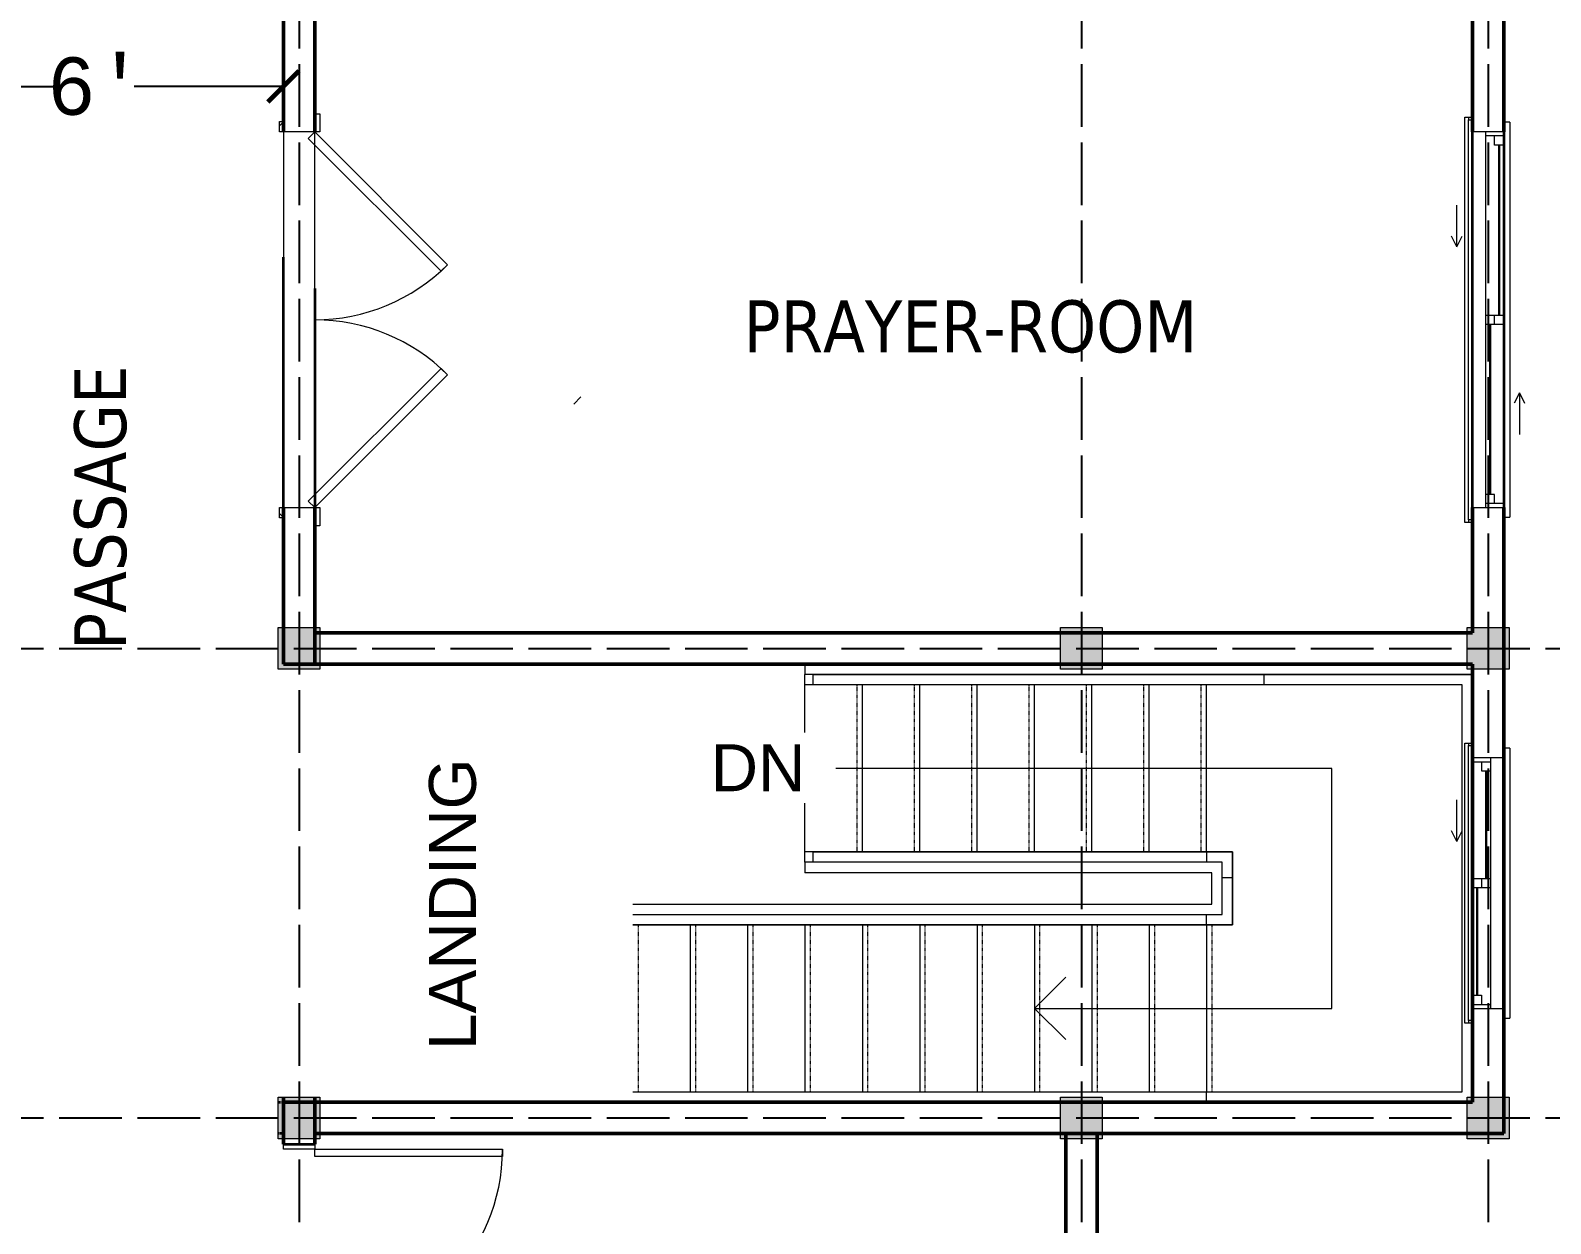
# Model space of a CAD drawing. Header units: inches. Extents: x 8351 to 42256, y 21052 to 33437.
# Drawn here: x 41758.7 to 42050.2, y 32831.5 to 33060.2 of the extents above; entities that cross this region are included whole.
import ezdxf

# ---------------------------------------------------------------- set-up
doc = ezdxf.new("R2010")
doc.units = ezdxf.units.IN
doc.header["$MEASUREMENT"] = 0
doc.linetypes.add('ACAD_ISO02W100', pattern=[15, 12, -3])
doc.linetypes.add('Overhead 1_16_', pattern=[0.101562, 0.0625, -0.039062])
for name, color, linetype, lineweight in [('A-COLS', 52, 'Continuous', 9), ('A-DIM', 7, 'Continuous', 25), ('A-DOOR', 10, 'Continuous', 13), ('A-DOOR-FRAM', 31, 'Continuous', 20), ('A-FLOR-HRAL', 11, 'Continuous', 9), ('A-GENM', 13, 'Continuous', 9), ('A-GLAZ', 160, 'Continuous', 13), ('A-TEXT', 7, 'Continuous', 25), ('A-WALL', 7, 'Continuous', 35), ('S-STRS', 14, 'Continuous', 9), ('S-STRS-ANNO', 31, 'Continuous', 9), ('S-STRS-IDEN', 24, 'Continuous', 9)]:
    doc.layers.add(name, color=color, linetype=linetype, lineweight=lineweight)
doc.layers.add('A-G-BEAM', color=8, linetype='ACAD_ISO02W100')
doc.styles.add('Arial', font='arial.ttf', dxfattribs={"height": 9})
doc.styles.add('PDF Tahoma', font='tahoma.ttf')
doc.styles.get("Standard").update_dxf_attribs({"font": 'consolab.ttf', "height": 11})
doc.dimstyles.get("Standard").update_dxf_attribs({"dimtxt": 11, "dimasz": 6, "dimexe": 6, "dimexo": 16, "dimgap": 0.09, "dimtad": 0, "dimdec": 0, "dimzin": 0, "dimdsep": 46, "dimlunit": 4, "dimtxsty": 'Standard', "dimblk": 'ARCHTICK', "dimcen": 0.09, "dimclrd": 256, "dimclre": 256, "dimclrt": 256, "dimadec": 0, "dimazin": 0, "dimtfac": 1, "dimtdec": 0, "dimtix": 1, "dimtofl": 0, "dimtmove": 0, "dimatfit": 2, "dimldrblk": 'ARCHTICK', "dimfxl": 1, "dimtolj": 1, "dimtzin": 0, "dimlwd": -1, "dimlwe": -1, "dimarcsym": 0})

# ---------------------------------------------------------------- blocks, each defined once
blk = doc.blocks.new('M_Window-Sliding-Double - 1500 x 1200mm-330903-D-FIRST-FLOOR')
at = {"layer": 'A-GLAZ'}
for q in [(16, 6.85), (16, 4.85), (22, 5.85)]:
    blk.add_line((14, 5.85), q, dxfattribs=at)
blk = doc.blocks.new('M_Trim-Window-Exterior-Flat - with Sill-330906-D-FIRST-FLOOR')
at = {"layer": 'A-GENM'}
for p, q in [((-481.86, 329.24), (-481.11, 329.24)), ((-481.86, 251.52), (-481.86, 329.24)), ((-481.11, 329.24), (-480.36, 329.24)), ((-481.11, 329.24), (-481.11, 328.74)), ((-481.11, 252.02), (-481.11, 328.74)), ((-481.11, 328.74), (-480.36, 328.74)), ((-481.11, 251.52), (-481.86, 251.52)), ((-481.11, 252.02), (-481.11, 251.52)), ((-480.36, 252.02), (-481.11, 252.02)), ((-480.36, 251.52), (-481.11, 251.52))]:
    blk.add_line(p, q, dxfattribs=at)
blk = doc.blocks.new('M_Trim-Window-Interior-Flat - Picture Frame-330907-D-FIRST-FLOOR')
at = {"layer": 'A-GENM'}
for p, q in [((-473.17, 328.24), (-474.36, 328.24)), ((-473.17, 328.24), (-473.17, 252.52)), ((-474.36, 252.52), (-473.17, 252.52))]:
    blk.add_line(p, q, dxfattribs=at)
blk = doc.blocks.new('M_Window-Sliding-Double - 1500 x 1200mm 3-331050-D-FIRST-FLOOR')
at = {"layer": 'A-GLAZ'}
for q in [(10, 6.85), (10, 4.85), (16, 5.85)]:
    blk.add_line((8, 5.85), q, dxfattribs=at)
blk = doc.blocks.new('M_Trim-Window-Exterior-Flat - with Sill-331053-D-FIRST-FLOOR')
at = {"layer": 'A-GENM'}
for p, q in [((-1.86, 281.24), (-1.11, 281.24)), ((-1.86, 227.52), (-1.86, 281.24)), ((-1.11, 281.24), (-0.36, 281.24)), ((-1.11, 281.24), (-1.11, 280.74)), ((-1.11, 228.02), (-1.11, 280.74)), ((-1.11, 280.74), (-0.36, 280.74)), ((-1.11, 227.52), (-1.86, 227.52)), ((-1.11, 228.02), (-1.11, 227.52)), ((-0.36, 228.02), (-1.11, 228.02)), ((-0.36, 227.52), (-1.11, 227.52))]:
    blk.add_line(p, q, dxfattribs=at)
blk = doc.blocks.new('M_Trim-Window-Interior-Flat - Picture Frame-331054-D-FIRST-FLOOR')
at = {"layer": 'A-GENM'}
for p, q in [((6.83, 280.24), (5.64, 280.24)), ((6.83, 280.24), (6.83, 228.52)), ((5.64, 228.52), (6.83, 228.52))]:
    blk.add_line(p, q, dxfattribs=at)
blk = doc.blocks.new('Top Rail Type - Top Rail_Internal_-335362-D-FIRST-FLOOR')
at = {"layer": 'A-FLOR-HRAL'}
for p, q in [((-126.78, 292.38), (-126.78, 294.38)), ((-126.78, 294.38), (-40.36, 294.38)), ((-40.36, 292.38), (-126.78, 292.38)), ((-40.36, 294.38), (-0.36, 294.38)), ((-40.36, 294.38), (-40.36, 292.38)), ((-2.36, 292.38), (-40.36, 292.38)), ((-2.36, 214.38), (-2.36, 292.38)), ((-161.36, 214.38), (-51.36, 214.38)), ((-51.36, 212.38), (-51.36, 214.38)), ((-51.36, 214.38), (-2.36, 214.38))]:
    blk.add_line(p, q, dxfattribs=at)
blk = doc.blocks.new('Top Rail Type - Top Rail_Internal_-V1-D-FIRST-FLOOR')
at = {"layer": 'A-FLOR-HRAL'}
for p, q in [((-128.36, 292.38), (-128.36, 294.38)), ((-40.36, 294.38), (-128.36, 294.38)), ((-40.36, 292.38), (-128.36, 292.38)), ((-0.36, 294.38), (-40.36, 294.38)), ((-2.36, 292.38), (-40.36, 292.38)), ((-2.36, 214.38), (-2.36, 292.38)), ((-161.36, 214.38), (-51.36, 214.38)), ((-51.36, 214.38), (-2.36, 214.38))]:
    blk.add_line(p, q, dxfattribs=at)
blk = doc.blocks.new('Top Rail Type - Top Rail_Internal_-335377-D-FIRST-FLOOR')
at = {"layer": 'A-FLOR-HRAL'}
for p, q in [((-126.78, 258.38), (-126.78, 260.38)), ((-126.78, 260.38), (-51.36, 260.38)), ((-51.36, 260.38), (-46.36, 260.38)), ((-51.36, 260.38), (-51.36, 258.38)), ((-46.36, 260.38), (-46.36, 255.38)), ((-51.36, 258.38), (-126.78, 258.38)), ((-48.36, 258.38), (-51.36, 258.38)), ((-48.36, 255.38), (-48.36, 258.38)), ((-48.36, 248.38), (-48.36, 255.38)), ((-46.36, 255.38), (-48.36, 255.38)), ((-46.36, 255.38), (-46.36, 246.38)), ((-161.36, 248.38), (-51.36, 248.38)), ((-51.36, 246.38), (-51.36, 248.38)), ((-51.36, 248.38), (-48.36, 248.38)), ((-51.36, 246.38), (-161.36, 246.38)), ((-46.36, 246.38), (-51.36, 246.38))]:
    blk.add_line(p, q, dxfattribs=at)
blk = doc.blocks.new('Top Rail Type - Top Rail_Internal_-V2-D-FIRST-FLOOR')
at = {"layer": 'A-FLOR-HRAL'}
for p, q in [((-128.36, 258.38), (-128.36, 260.38)), ((-51.36, 260.38), (-128.36, 260.38)), ((-46.36, 260.38), (-51.36, 260.38)), ((-46.36, 255.38), (-46.36, 260.38)), ((-51.36, 258.38), (-128.36, 258.38)), ((-48.36, 258.38), (-51.36, 258.38)), ((-48.36, 255.38), (-48.36, 258.38)), ((-48.36, 248.38), (-48.36, 255.38)), ((-46.36, 246.38), (-46.36, 255.38)), ((-161.36, 248.38), (-51.36, 248.38)), ((-51.36, 248.38), (-48.36, 248.38)), ((-161.36, 246.38), (-51.36, 246.38)), ((-51.36, 246.38), (-46.36, 246.38))]:
    blk.add_line(p, q, dxfattribs=at)
blk = doc.blocks.new('Double_8_lite_patio_door_5282 - 36x2_ x 80_ w_transom_-V4-D-FIRST-FLOOR')
at = {"layer": 'A-DOOR', "lineweight": 9}
h = blk.add_hatch(dxfattribs=at)
h.set_pattern_fill('FP_1', color=256, style=0, pattern_type=2)
h.set_pattern_definition([(135, (359.38, 225.356), (-8.48528, -8.48528), []), (225, (359.38, 225.356), (8.48528, -8.48528), [])])
h.paths.add_polyline_path([(35, -3.75), (35, -3), (33, -3), (33, -3.75)], flags=0)
h.paths.add_polyline_path([(-39, -3.75), (-39, -3), (-41, -3), (-41, -3.75)], flags=0)
at = {"layer": 'A-DOOR'}
for p, q in [((13.15, 52.67), (11.8, 54.03)), ((-42.5, 4), (-39, 4)), ((-42.5, 3), (-42.5, 4)), ((-39, 3), (-42.5, 3)), ((-39, 4), (-39, 3)), ((33, 3), (-39, 3)), ((-39, 3), (-39, -3)), ((33, 4), (36.5, 4)), ((33, 3), (33, 4)), ((33, -3), (33, 3)), ((36.5, 3), (33, 3)), ((36.5, 4), (36.5, 3)), ((-41, -3), (-39, -3)), ((-41, -3.75), (-41, -3)), ((-39, -3.75), (-41, -3.75)), ((-39, -3), (33, -3)), ((-39, -3), (-39, -3.75)), ((33, -3), (35, -3)), ((33, -3.75), (33, -3)), ((35, -3.75), (33, -3.75)), ((35, -3), (35, -3.75))]:
    blk.add_line(p, q, dxfattribs=at)
at = {"layer": 'A-DOOR', "lineweight": 20}
for p, q in [((-39, 3), (-13.54, 28.46)), ((-12.31, 27.22), (-37.76, 1.76)), ((-13.54, 28.46), (-12.31, 27.22)), ((7.54, 28.46), (6.31, 27.22)), ((6.31, 27.22), (31.76, 1.76)), ((33, 3), (7.54, 28.46)), ((-37.76, 1.76), (-39, 3)), ((31.76, 1.76), (33, 3))]:
    blk.add_line(p, q, dxfattribs=at)
for centre, start, end in [((-39, 3), 0, 45), ((33, 3), 135, 180)]:
    blk.add_arc(centre, 36, start, end, dxfattribs=at)
at = {"layer": 'A-DOOR-FRAM'}
blk.add_line((36.5, -3), (33, -3), dxfattribs=at)
blk = doc.blocks.new('M_Window-Sliding-Double - 1500 x 1200mm 8-340021-D-FIRST-FLOOR')
at = {"layer": 'A-GLAZ'}
for p, q in [((14, 5.85), (16, 6.85)), ((14, 5.85), (16, 4.85)), ((14, 5.85), (22, 5.85)), ((36, 2.85), (-36, 2.85)), ((-36, -3.15), (36, -3.15))]:
    blk.add_line(p, q, dxfattribs=at)
at = {"layer": 'A-GLAZ', "lineweight": 20}
for p, q in [((-36, 2.85), (-36, -3.15)), ((-36, 2.85), (-33.5, 2.85)), ((-35.25, 2.85), (-35.25, -0.65)), ((-33.5, 1.1), (-35.25, 1.1)), ((-33.5, 2.85), (-33.5, 1.1)), ((-0.875, -0.65), (-0.875, 2.85)), ((-0.875, 2.85), (0.875, 2.85)), ((0.875, 1.1), (-0.875, 1.1)), ((0.875, 2.85), (0.875, -0.65)), ((33.5, 1.1), (33.5, -0.65)), ((35.25, 1.1), (33.5, 1.1)), ((35.25, 2.85), (36, 2.85)), ((35.25, 2.85), (35.25, -0.65)), ((36, -3.15), (36, 2.85)), ((-36, -0.65), (-35.25, -0.65)), ((-0.875, -0.65), (0.875, -0.65)), ((33.5, -0.65), (36, -0.65))]:
    blk.add_line(p, q, dxfattribs=at)
at = {"layer": 'A-GLAZ', "lineweight": 9}
for p, q in [((-33.5, 2.85), (-0.875, 2.85)), ((0.875, 2.85), (35.25, 2.85)), ((-35.25, -0.65), (-0.875, -0.65)), ((0.875, -0.65), (33.5, -0.65))]:
    blk.add_line(p, q, dxfattribs=at)
at = {"layer": 'A-GLAZ', "lineweight": 30}
for p, q in [((-33.5, 1.975), (-0.875, 1.975)), ((0.875, 0.225), (33.5, 0.225))]:
    blk.add_line(p, q, dxfattribs=at)
blk = doc.blocks.new('M_Window-Sliding-Double - 1500 x 1200mm 3-331050-B-FLOOR-PLAN')
at = {"layer": 'A-GLAZ'}
for p, q in [((8, 5.85), (10, 6.85)), ((8, 5.85), (10, 4.85)), ((8, 5.85), (16, 5.85)), ((24, 2.85), (-24, 2.85)), ((-24, -3.15), (24, -3.15))]:
    blk.add_line(p, q, dxfattribs=at)
at = {"layer": 'A-GLAZ', "lineweight": 20}
for p, q in [((-24, 2.85), (-24, -3.15)), ((-24, 2.85), (-21.5, 2.85)), ((-23.25, 2.85), (-23.25, -0.65)), ((-21.5, 1.1), (-23.25, 1.1)), ((-21.5, 2.85), (-21.5, 1.1)), ((-0.875, -0.65), (-0.875, 2.85)), ((-0.875, 2.85), (0.875, 2.85)), ((0.875, 1.1), (-0.875, 1.1)), ((0.875, 2.85), (0.875, -0.65)), ((21.5, 1.1), (21.5, -0.65)), ((23.25, 1.1), (21.5, 1.1)), ((23.25, 2.85), (24, 2.85)), ((23.25, 2.85), (23.25, -0.65)), ((24, -3.15), (24, 2.85)), ((-24, -0.65), (-23.25, -0.65)), ((-0.875, -0.65), (0.875, -0.65)), ((21.5, -0.65), (24, -0.65))]:
    blk.add_line(p, q, dxfattribs=at)
at = {"layer": 'A-GLAZ', "lineweight": 9}
for p, q in [((-21.5, 2.85), (-0.875, 2.85)), ((0.875, 2.85), (23.25, 2.85)), ((-23.25, -0.65), (-0.875, -0.65)), ((0.875, -0.65), (21.5, -0.65))]:
    blk.add_line(p, q, dxfattribs=at)
at = {"layer": 'A-GLAZ', "lineweight": 30}
for p, q in [((-21.5, 1.975), (-0.875, 1.975)), ((0.875, 0.225), (21.5, 0.225))]:
    blk.add_line(p, q, dxfattribs=at)
blk = doc.blocks.new('M_Door-Interior-Single-3_Panel_Vert-Wood - M_Door-Interior-Single-3_Panel_Vert-Wood-325323-B-FLOOR-PLAN')
at = {"layer": 'A-DOOR', "lineweight": 20}
for p, q in [((16.62, -2.88), (18, -2.88)), ((16.62, -38.88), (16.62, -2.88)), ((18, -2.88), (18, -38.88)), ((18, -38.88), (16.62, -38.88))]:
    blk.add_line(p, q, dxfattribs=at)
at = {"layer": 'A-DOOR', "lineweight": 9}
blk.add_arc((18, -2.88), 36, 180, 270, dxfattribs=at)
at = {"layer": 'A-DOOR-FRAM'}
for p, q in [((-18.98, 3.13), (-18, 3.13)), ((-18.98, -2.88), (-18.98, 3.13)), ((-18, 3.13), (-18, -2.88)), ((18, 3.13), (18.98, 3.13)), ((18, -2.88), (18, 3.13)), ((18.98, 3.13), (18.98, -2.88)), ((-18, -2.88), (-18.98, -2.88)), ((18.98, -2.88), (18, -2.88))]:
    blk.add_line(p, q, dxfattribs=at)
blk = doc.blocks.new('_ArchTick')
at = {"color": 0, "linetype": 'ByBlock', "const_width": 0.15}
blk.add_lwpolyline([(-0.5, -0.5), (0.5, 0.5)], dxfattribs=at)
blk = doc.blocks.new('*D170')
at = {"layer": 'A-DIM', "transparency": 16777216}
for p, q in [((42057.2, 33118.72), (42095.2, 33118.72)), ((42089.2, 33118.72), (42089.2, 33102.13)), ((42089.2, 33040.72), (42089.2, 33057.3)), ((42057.2, 33040.72), (42095.2, 33040.72))]:
    blk.add_line(p, q, dxfattribs=at)
at = {"layer": 'Defpoints', "color": 0, "transparency": 16777216}
for p in [(42041.2, 33118.72), (42041.2, 33040.72), (42089.2, 33040.72)]:
    blk.add_point(p, dxfattribs=at)
at = {"layer": 'A-DIM', "transparency": 16777216, "xscale": 6, "yscale": 6, "zscale": 6}
for p, rotation in [((42089.2, 33118.72), 90), ((42089.2, 33040.72), 270)]:
    blk.add_blockref('_ArchTick', p, dxfattribs=dict(at, rotation=rotation))
at = {"layer": 'A-DIM', "transparency": 16777216, "insert": (42089.2, 33079.72), "char_height": 11, "attachment_point": 5, "rotation": 90}
blk.add_mtext('\\A1;6\'-6"', dxfattribs=at)
blk = doc.blocks.new('*D171')
at = {"layer": 'A-DIM', "transparency": 16777216}
for p, q in [((42057.2, 33040.72), (42095.2, 33040.72)), ((42089.2, 33040.72), (42089.2, 33012.08)), ((42089.2, 32968.72), (42089.2, 32997.36)), ((42057.2, 32968.72), (42095.2, 32968.72))]:
    blk.add_line(p, q, dxfattribs=at)
at = {"layer": 'Defpoints', "color": 0, "transparency": 16777216}
for p in [(42041.2, 33040.72), (42041.2, 32968.72), (42089.2, 32968.72)]:
    blk.add_point(p, dxfattribs=at)
at = {"layer": 'A-DIM', "transparency": 16777216, "xscale": 6, "yscale": 6, "zscale": 6}
for p, rotation in [((42089.2, 33040.72), 90), ((42089.2, 32968.72), 270)]:
    blk.add_blockref('_ArchTick', p, dxfattribs=dict(at, rotation=rotation))
at = {"layer": 'A-DIM', "transparency": 16777216, "insert": (42089.2, 33004.72), "char_height": 11, "attachment_point": 5, "rotation": 90}
blk.add_mtext("\\A1;6'", dxfattribs=at)
blk = doc.blocks.new('*D172')
at = {"layer": 'A-DIM', "transparency": 16777216}
for p, q in [((42057.2, 32968.72), (42095.2, 32968.72)), ((42089.2, 32968.72), (42089.2, 32952.33)), ((42089.2, 32920.72), (42089.2, 32937.11)), ((42057.2, 32920.72), (42095.2, 32920.72))]:
    blk.add_line(p, q, dxfattribs=at)
at = {"layer": 'Defpoints', "color": 0, "transparency": 16777216}
for p in [(42041.2, 32968.72), (42041.2, 32920.72), (42089.2, 32920.72)]:
    blk.add_point(p, dxfattribs=at)
at = {"layer": 'A-DIM', "transparency": 16777216, "xscale": 6, "yscale": 6, "zscale": 6}
for p, rotation in [((42089.2, 32968.72), 90), ((42089.2, 32920.72), 270)]:
    blk.add_blockref('_ArchTick', p, dxfattribs=dict(at, rotation=rotation))
at = {"layer": 'A-DIM', "transparency": 16777216, "insert": (42089.2, 32944.72), "char_height": 11, "attachment_point": 5, "rotation": 90}
blk.add_mtext("\\A1;4'", dxfattribs=at)
blk = doc.blocks.new('*D173')
at = {"layer": 'A-DIM', "transparency": 16777216}
for p, q in [((42057.2, 32920.72), (42095.2, 32920.72)), ((42089.2, 32920.72), (42089.2, 32904.33)), ((42089.2, 32872.72), (42089.2, 32889.11)), ((42057.2, 32872.72), (42095.2, 32872.72))]:
    blk.add_line(p, q, dxfattribs=at)
at = {"layer": 'Defpoints', "color": 0, "transparency": 16777216}
for p in [(42041.2, 32920.72), (42041.2, 32872.72), (42089.2, 32872.72)]:
    blk.add_point(p, dxfattribs=at)
at = {"layer": 'A-DIM', "transparency": 16777216, "xscale": 6, "yscale": 6, "zscale": 6}
for p, rotation in [((42089.2, 32920.72), 90), ((42089.2, 32872.72), 270)]:
    blk.add_blockref('_ArchTick', p, dxfattribs=dict(at, rotation=rotation))
at = {"layer": 'A-DIM', "transparency": 16777216, "insert": (42089.2, 32896.72), "char_height": 11, "attachment_point": 5, "rotation": 90}
blk.add_mtext("\\A1;4'", dxfattribs=at)
blk = doc.blocks.new('*D174')
at = {"layer": 'A-DIM', "transparency": 16777216}
for p, q in [((42057.2, 32872.72), (42095.2, 32872.72)), ((42089.2, 32872.72), (42089.2, 32858.63)), ((42089.2, 32799.72), (42089.2, 32813.8)), ((41979.2, 32799.72), (42095.2, 32799.72))]:
    blk.add_line(p, q, dxfattribs=at)
at = {"layer": 'Defpoints', "color": 0, "transparency": 16777216}
for p in [(42041.2, 32872.72), (41963.2, 32799.72), (42089.2, 32799.72)]:
    blk.add_point(p, dxfattribs=at)
at = {"layer": 'A-DIM', "transparency": 16777216, "xscale": 6, "yscale": 6, "zscale": 6}
for p, rotation in [((42089.2, 32872.72), 90), ((42089.2, 32799.72), 270)]:
    blk.add_blockref('_ArchTick', p, dxfattribs=dict(at, rotation=rotation))
at = {"layer": 'A-DIM', "transparency": 16777216, "insert": (42089.2, 32836.22), "char_height": 11, "attachment_point": 5, "rotation": 90}
blk.add_mtext('\\A1;6\'-1"', dxfattribs=at)
blk = doc.blocks.new('*D179')
at = {"layer": 'A-DIM', "transparency": 16777216}
for p, q in [((41735.2, 33053.72), (41735.2, 33055.44)), ((41807.2, 33053.72), (41807.2, 33055.44)), ((41735.2, 33049.44), (41763.84, 33049.44)), ((41807.2, 33049.44), (41778.56, 33049.44))]:
    blk.add_line(p, q, dxfattribs=at)
at = {"layer": 'Defpoints', "color": 0, "transparency": 16777216}
for p in [(41807.2, 33049.44), (41735.2, 33037.72), (41807.2, 33037.72)]:
    blk.add_point(p, dxfattribs=at)
at = {"layer": 'A-DIM', "transparency": 16777216, "xscale": 6, "yscale": 6, "zscale": 6, "rotation": 180}
blk.add_blockref('_ArchTick', (41735.2, 33049.44), dxfattribs=at)
at = {"layer": 'A-DIM', "transparency": 16777216, "xscale": 6, "yscale": 6, "zscale": 6}
blk.add_blockref('_ArchTick', (41807.2, 33049.44), dxfattribs=at)
at = {"layer": 'A-DIM', "transparency": 16777216, "insert": (41771.2, 33049.44), "char_height": 11, "attachment_point": 5}
blk.add_mtext("\\A1;6'", dxfattribs=at)

msp = doc.modelspace()

# ---------------------------------------------------------------- hatches: boundary and pattern name
at = {"layer": 'A-COLS'}
h = msp.add_hatch(color=1, dxfattribs=at)
h.dxf.hatch_style = 1
h.paths.add_polyline_path([(41814.2, 32937.72), (41814.2, 32945.72), (41806.2, 32945.72), (41806.2, 32937.72)])
h = msp.add_hatch(color=1, dxfattribs=at)
h.dxf.hatch_style = 1
h.paths.add_polyline_path([(41964.2, 32937.72), (41964.2, 32945.72), (41956.2, 32945.72), (41956.2, 32937.72)])
h = msp.add_hatch(color=1, dxfattribs=at)
h.dxf.hatch_style = 1
h.paths.add_polyline_path([(42042.2, 32937.72), (42042.2, 32945.72), (42034.2, 32945.72), (42034.2, 32937.72)])
h = msp.add_hatch(color=1, dxfattribs=at)
h.dxf.hatch_style = 1
h.paths.add_polyline_path([(41814.2, 32847.72), (41814.2, 32855.72), (41806.2, 32855.72), (41806.2, 32847.72)])
h = msp.add_hatch(color=1, dxfattribs=at)
h.dxf.hatch_style = 1
h.paths.add_polyline_path([(41964.2, 32847.72), (41964.2, 32855.72), (41956.2, 32855.72), (41956.2, 32847.72)])
h = msp.add_hatch(color=1, dxfattribs=at)
h.dxf.hatch_style = 1
h.paths.add_polyline_path([(42042.2, 32847.72), (42042.2, 32855.72), (42034.2, 32855.72), (42034.2, 32847.72)])

# ---------------------------------------------------------------- linework, layer by layer
at = {"layer": 'A-COLS', "color": 7}
for points in [[(41806.2, 32945.72), (41814.2, 32945.72), (41814.2, 32937.72), (41806.2, 32937.72)], [(41956.2, 32945.72), (41964.2, 32945.72), (41964.2, 32937.72), (41956.2, 32937.72)], [(42034.2, 32945.72), (42042.2, 32945.72), (42042.2, 32937.72), (42034.2, 32937.72)], [(41806.2, 32855.72), (41814.2, 32855.72), (41814.2, 32847.72), (41806.2, 32847.72)], [(41956.2, 32855.72), (41964.2, 32855.72), (41964.2, 32847.72), (41956.2, 32847.72)], [(42034.2, 32855.72), (42042.2, 32855.72), (42042.2, 32847.72), (42034.2, 32847.72)]]:
    msp.add_lwpolyline(points, close=True, dxfattribs=at)
at = {"layer": 'A-G-BEAM'}
for p, q in [((41810.2, 33413.72), (41810.2, 32332.72)), ((41960.2, 33413.72), (41960.2, 32332.72)), ((42038.2, 33413.72), (42038.2, 32332.72)), ((41284.2, 32941.72), (42234.2, 32941.72)), ((41284.2, 32851.72), (42234.2, 32851.72))]:
    msp.add_line(p, q, dxfattribs=at)
at = {"layer": 'A-WALL'}
for p, q in [((42041.2, 33166.72), (42041.2, 32968.72)), ((42035.2, 32968.72), (42035.2, 33040.72)), ((41807.2, 32968.72), (41807.2, 33016.72)), ((41813.2, 33010.72), (41813.2, 32968.72)), ((41807.2, 32846.7), (41813.2, 32846.7))]:
    msp.add_line(p, q, dxfattribs=at)
at = {"layer": 'A-WALL', "lineweight": 50}
for p, q in [((42041.2, 33040.72), (42041.2, 33118.72)), ((41807.2, 33064.72), (41807.2, 33040.72)), ((41813.2, 33040.72), (41813.2, 33064.72)), ((42035.2, 33064.72), (42035.2, 33040.72)), ((41807.2, 32968.72), (41807.2, 32938.72)), ((41813.2, 32938.72), (41813.2, 32968.72)), ((42035.2, 32968.72), (42035.2, 32944.72)), ((42041.2, 32848.72), (42041.2, 32968.72)), ((42035.2, 32944.72), (41813.2, 32944.72)), ((41807.2, 32938.72), (42035.2, 32938.72)), ((42035.2, 32938.72), (42035.2, 32854.72)), ((41807.2, 32855.72), (41807.2, 32846.7)), ((41813.2, 32846.7), (41813.2, 32855.72)), ((42035.2, 32854.72), (41807.2, 32854.72)), ((41807.2, 32854.72), (41807.2, 32847.72)), ((41807.2, 32848.72), (41807.2, 32847.72)), ((41813.2, 32848.72), (42041.2, 32848.72)), ((41813.2, 32847.72), (41813.2, 32848.72)), ((41957.2, 32807.72), (41957.2, 32848.72)), ((41963.2, 32807.72), (41963.2, 32848.72))]:
    msp.add_line(p, q, dxfattribs=at)
at = {"layer": 'A-WALL', "color": 8, "linetype": 'Overhead 1_16_'}
for p, q in [((41806.2, 32854.72), (41807.2, 32854.72)), ((41807.2, 32848.72), (41806.2, 32848.72))]:
    msp.add_line(p, q, dxfattribs=at)
at = {"layer": 'S-STRS'}
for p, q in [((41907.2, 32938.72), (41907.2, 32936.72)), ((41907.2, 32902.72), (41907.2, 32934.72)), ((41918.2, 32902.72), (41918.2, 32934.72)), ((41929.2, 32902.72), (41929.2, 32934.72)), ((41940.2, 32902.72), (41940.2, 32934.72)), ((41951.2, 32902.72), (41951.2, 32934.72)), ((41962.2, 32902.72), (41962.2, 32934.72)), ((41973.2, 32902.72), (41973.2, 32934.72)), ((41984.2, 32902.72), (41984.2, 32934.72)), ((41907.2, 32900.72), (41907.2, 32898.72)), ((41985.2, 32898.72), (41907.2, 32898.72)), ((41985.2, 32892.72), (41985.2, 32898.72)), ((41874.2, 32892.72), (41985.2, 32892.72)), ((41885.2, 32888.72), (41885.2, 32856.72)), ((41896.2, 32888.72), (41896.2, 32856.72)), ((41907.2, 32888.72), (41907.2, 32856.72)), ((41918.2, 32888.72), (41918.2, 32856.72)), ((41929.2, 32888.72), (41929.2, 32856.72)), ((41940.2, 32888.72), (41940.2, 32856.72)), ((41951.2, 32888.72), (41951.2, 32856.72)), ((41962.2, 32888.72), (41962.2, 32856.72)), ((41973.2, 32888.72), (41973.2, 32856.72)), ((41984.2, 32888.72), (41984.2, 32856.72))]:
    msp.add_line(p, q, dxfattribs=at)
at = {"layer": 'S-STRS', "linetype": 'Overhead 1_16_'}
for p, q in [((41917.2, 32902.72), (41917.2, 32934.72)), ((41928.2, 32902.72), (41928.2, 32934.72)), ((41939.2, 32902.72), (41939.2, 32934.72)), ((41950.2, 32902.72), (41950.2, 32934.72)), ((41961.2, 32902.72), (41961.2, 32934.72)), ((41972.2, 32902.72), (41972.2, 32934.72)), ((41983.2, 32902.72), (41983.2, 32934.72)), ((41875.2, 32888.72), (41875.2, 32856.72)), ((41886.2, 32888.72), (41886.2, 32856.72)), ((41897.2, 32888.72), (41897.2, 32856.72)), ((41908.2, 32888.72), (41908.2, 32856.72)), ((41919.2, 32888.72), (41919.2, 32856.72)), ((41930.2, 32888.72), (41930.2, 32856.72)), ((41941.2, 32888.72), (41941.2, 32856.72)), ((41952.2, 32888.72), (41952.2, 32856.72)), ((41963.2, 32888.72), (41963.2, 32856.72)), ((41974.2, 32888.72), (41974.2, 32856.72)), ((41985.2, 32888.72), (41985.2, 32856.72))]:
    msp.add_line(p, q, dxfattribs=at)
at = {"layer": 'S-STRS-ANNO'}
for p, q in [((41918.2, 32918.72), (41907.2, 32918.72)), ((41929.2, 32918.72), (41918.2, 32918.72)), ((41940.2, 32918.72), (41929.2, 32918.72)), ((41951.2, 32918.72), (41940.2, 32918.72)), ((41962.2, 32918.72), (41951.2, 32918.72)), ((41973.2, 32918.72), (41962.2, 32918.72)), ((41984.2, 32918.72), (41973.2, 32918.72)), ((42008.2, 32918.72), (41984.2, 32918.72)), ((42008.2, 32872.72), (42008.2, 32918.72)), ((41951.2, 32872.72), (41957.2, 32878.72)), ((41951.2, 32872.72), (41962.2, 32872.72)), ((41951.2, 32872.72), (41957.2, 32866.72)), ((41962.2, 32872.72), (41973.2, 32872.72)), ((41973.2, 32872.72), (41984.2, 32872.72)), ((41984.2, 32872.72), (42008.2, 32872.72))]:
    msp.add_line(p, q, dxfattribs=at)

# ---------------------------------------------------------------- block references
at = {"layer": 'A-DOOR'}
for name, p, rotation in [('Double_8_lite_patio_door_5282 - 36x2_ x 80_ w_transom_-V4-D-FIRST-FLOOR', (41810.2, 33001.72), 269.9999999999999), ('M_Door-Interior-Single-3_Panel_Vert-Wood - M_Door-Interior-Single-3_Panel_Vert-Wood-325323-B-FLOOR-PLAN', (41810.33, 32827.72), 89.99999999999993)]:
    msp.add_blockref(name, p, dxfattribs=dict(at, rotation=rotation))
at = {"layer": 'A-FLOR-HRAL'}
for name in ['Top Rail Type - Top Rail_Internal_-335362-D-FIRST-FLOOR', 'Top Rail Type - Top Rail_Internal_-V1-D-FIRST-FLOOR', 'Top Rail Type - Top Rail_Internal_-335377-D-FIRST-FLOOR', 'Top Rail Type - Top Rail_Internal_-V2-D-FIRST-FLOOR']:
    msp.add_blockref(name, (42035.56, 32642.34), dxfattribs=at)
at = {"layer": 'A-GENM'}
for name, p in [('M_Trim-Window-Exterior-Flat - with Sill-330906-D-FIRST-FLOOR', (42515.56, 32714.34)), ('M_Trim-Window-Interior-Flat - Picture Frame-330907-D-FIRST-FLOOR', (42515.56, 32714.34)), ('M_Trim-Window-Exterior-Flat - with Sill-331053-D-FIRST-FLOOR', (42035.56, 32642.34)), ('M_Trim-Window-Interior-Flat - Picture Frame-331054-D-FIRST-FLOOR', (42035.56, 32642.34))]:
    msp.add_blockref(name, p, dxfattribs=at)
at = {"layer": 'A-GLAZ'}
for name, p, rotation in [('M_Window-Sliding-Double - 1500 x 1200mm 8-340021-D-FIRST-FLOOR', (42038.35, 33004.72), 269.9999999999999), ('M_Window-Sliding-Double - 1500 x 1200mm-330903-D-FIRST-FLOOR', (42038.05, 33004.72), 89.99999999999991), ('M_Window-Sliding-Double - 1500 x 1200mm 3-331050-B-FLOOR-PLAN', (42038.05, 32896.72), 89.99999999999991), ('M_Window-Sliding-Double - 1500 x 1200mm 3-331050-D-FIRST-FLOOR', (42038.05, 32896.72), 89.99999999999991)]:
    msp.add_blockref(name, p, dxfattribs=dict(at, rotation=rotation))

# ---------------------------------------------------------------- texts
at = {"layer": 'A-TEXT', "color": 7, "insert": (41895.45, 32998.3), "char_height": 9.944, "attachment_point": 7, "style": 'PDF Tahoma'}
msp.add_mtext('PRAYER-ROOM', dxfattribs=at)
at = {"layer": 'A-TEXT', "color": 7, "insert": (41777.22, 32941.44), "char_height": 9.944, "width": 87.4659, "attachment_point": 7, "rotation": 90, "style": 'PDF Tahoma'}
msp.add_mtext('PASSAGE', dxfattribs=at)
at = {"layer": 'S-STRS-IDEN', "insert": (41835.1, 32864.74), "char_height": 9, "width": 21.6986, "attachment_point": 1, "rotation": 90, "line_spacing_factor": 0.941778, "style": 'Arial', "bg_fill": 3, "box_fill_scale": 1.25, "bg_fill_color": 256, "bg_fill_true_color": 13158600, "bg_fill_transparency": 0}
msp.add_mtext('LANDING', dxfattribs=at)

# ---------------------------------------------------------------- dimensions: what is measured, and where the dimension line sits
at = {"layer": 'A-DIM'}
for base, p1, p2, picture, middle in [((42089.2, 33040.72), (42041.2, 33118.72), (42041.2, 33040.72), '*D170', (42089.2, 33079.72)), ((42089.2, 32968.72), (42041.2, 33040.72), (42041.2, 32968.72), '*D171', (42089.2, 33004.72)), ((42089.2, 32920.72), (42041.2, 32968.72), (42041.2, 32920.72), '*D172', (42089.2, 32944.72)), ((42089.2, 32872.72), (42041.2, 32920.72), (42041.2, 32872.72), '*D173', (42089.2, 32896.72)), ((42089.2, 32799.72), (42041.2, 32872.72), (41963.2, 32799.72), '*D174', (42089.2, 32836.22))]:
    dim = msp.add_linear_dim(base=base, p1=p1, p2=p2, angle=90, dimstyle='Standard', override={"dimtmove": 1}, dxfattribs=at)
    dim.commit()
    dim.dimension.update_dxf_attribs({"geometry": picture, "text_midpoint": middle})
dim = msp.add_linear_dim(base=(41807.2, 33049.44), p1=(41735.2, 33037.72), p2=(41807.2, 33037.72), dimstyle='Standard', dxfattribs=at)
dim.commit()
dim.dimension.update_dxf_attribs({"geometry": '*D179', "text_midpoint": (41771.2, 33049.44)})

# ---------------------------------------------------------------- next in the draw order: texts
at = {"layer": 'S-STRS-IDEN', "insert": (41889.12, 32923.34), "char_height": 9, "width": 21.6986, "attachment_point": 1, "line_spacing_factor": 0.941778, "style": 'Arial', "bg_fill": 3, "box_fill_scale": 1.25, "bg_fill_color": 256, "bg_fill_true_color": 13158600, "bg_fill_transparency": 0}
msp.add_mtext('DN', dxfattribs=at)

doc.saveas('drawing.dxf')
